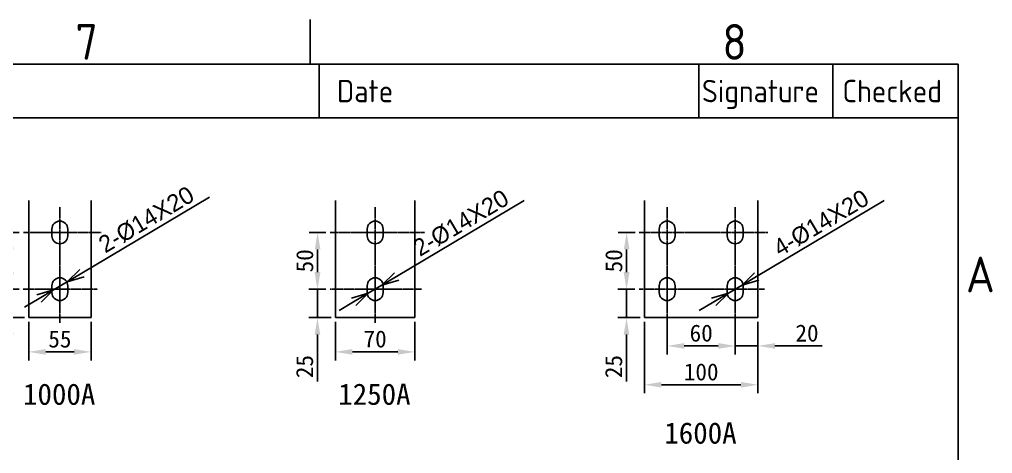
# Model space of a CAD drawing. Header units: millimetres. Extents: x 574498 to 1170950, y -60215 to -53982.
# Drawn here: x 579387 to 580245, y -57807 to -57424 of the extents above; entities that cross this region are included whole.
import ezdxf
from ezdxf.enums import TextEntityAlignment as Align

# ---------------------------------------------------------------- set-up
doc = ezdxf.new("R2010")
doc.units = ezdxf.units.MM
doc.linetypes.add('CENTER', pattern=[2, 1.25, -0.25, 0.25, -0.25])
for name, color, linetype in [('FRAME025', 7, 'Continuous'), ('FRAME050', 6, 'Continuous'), ('FRAME070', 5, 'Continuous')]:
    doc.layers.add(name, color=color, linetype=linetype)
doc.styles.add('ISOCP', font='isocp.shx')
doc.styles.get("Standard").update_dxf_attribs({"font": ''})
doc.styles.add('Style-ENGINEERING', font='ENGINEERING.shx')
doc.styles.add('STYLE1', font='')
doc.styles.get('Standard').set_extended_font_data('NSimSun')
doc.styles.get('STYLE1').set_extended_font_data('仿宋_GB2312')
doc.dimstyles.get("Standard").update_dxf_attribs({"dimtxt": 0.25, "dimasz": 0.25, "dimexe": 0.125, "dimexo": 0.125, "dimgap": 0.125, "dimtad": 1, "dimdec": 4, "dimzin": 2, "dimdsep": 46, "dimtxsty": 'Style-ENGINEERING', "dimblk": 'TerminatorOpen', "dimcen": 0, "dimadec": 4, "dimazin": 3, "dimtfac": 1, "dimtdec": 4, "dimtofl": 0, "dimtmove": 0, "dimatfit": 3, "dimfxl": 0.125, "dimfrac": 2, "dimtolj": 1, "dimtzin": 2, "dimarcsym": 0})
doc.dimstyles.new('STANDARD$0', dxfattribs={"dimtxt": 5, "dimasz": 5, "dimexe": 2.5, "dimexo": 0, "dimgap": 1.25, "dimtad": 1, "dimdec": 4, "dimzin": 0, "dimdsep": 46, "dimtxsty": 'Standard', "dimcen": 0, "dimadec": 0, "dimazin": 0, "dimtfac": 0.514286, "dimtdec": 4, "dimtix": 1, "dimtmove": 0, "dimatfit": 3, "dimfxl": 1, "dimtolj": 1, "dimtzin": 0, "dimarcsym": 0})

# ---------------------------------------------------------------- blocks, each defined once
blk = doc.blocks.new('*D168')
at = {"color": 0, "lineweight": -2}
for p, q in [((579386.84, -57611.76), (579371.96, -57611.76)), ((579379.46, -57626.76), (579379.46, -57646.76)), ((579380.19, -57661.76), (579371.96, -57661.76))]:
    blk.add_line(p, q, dxfattribs=at)
at = {"color": 0}
for points in [[(579376.96, -57626.76), (579381.96, -57626.76), (579379.46, -57611.76)], [(579376.96, -57646.76), (579381.96, -57646.76), (579379.46, -57661.76)]]:
    blk.add_solid(points, dxfattribs=at)
at = {"layer": 'Defpoints', "color": 0}
for p in [(579390.59, -57611.76), (579379.46, -57661.76), (579383.94, -57661.76)]:
    blk.add_point(p, dxfattribs=at)
at = {"color": 0, "insert": (579368.21, -57636.76), "char_height": 15, "attachment_point": 5, "rotation": 90}
blk.add_mtext('\\A1;50', dxfattribs=at)
blk = doc.blocks.new('*D169')
at = {"color": 0, "lineweight": -2}
for p, q in [((579379.34, -57646.76), (579379.34, -57631.76)), ((579386.67, -57661.76), (579371.84, -57661.76)), ((579379.34, -57661.76), (579379.34, -57686.76)), ((579391.45, -57686.76), (579371.84, -57686.76)), ((579379.34, -57701.76), (579379.34, -57743.17))]:
    blk.add_line(p, q, dxfattribs=at)
at = {"color": 0}
for points in [[(579376.84, -57646.76), (579381.84, -57646.76), (579379.34, -57661.76)], [(579376.84, -57701.76), (579381.84, -57701.76), (579379.34, -57686.76)]]:
    blk.add_solid(points, dxfattribs=at)
at = {"layer": 'Defpoints', "color": 0}
for p in [(579390.42, -57661.76), (579379.34, -57686.76), (579395.2, -57686.76)]:
    blk.add_point(p, dxfattribs=at)
at = {"color": 0, "insert": (579368.09, -57729.96), "char_height": 15, "attachment_point": 5, "rotation": 90}
blk.add_mtext('\\A1;25', dxfattribs=at)
blk = doc.blocks.new('*D170')
at = {"color": 0, "lineweight": -2}
for p, q in [((579395.2, -57690.51), (579395.2, -57724.51)), ((579450.2, -57690.51), (579450.2, -57724.51)), ((579410.2, -57717.01), (579435.2, -57717.01))]:
    blk.add_line(p, q, dxfattribs=at)
at = {"color": 0}
for points in [[(579410.2, -57714.51), (579410.2, -57719.51), (579395.2, -57717.01)], [(579435.2, -57714.51), (579435.2, -57719.51), (579450.2, -57717.01)]]:
    blk.add_solid(points, dxfattribs=at)
at = {"layer": 'Defpoints', "color": 0}
for p in [(579395.2, -57686.76), (579450.2, -57686.76), (579450.2, -57717.01)]:
    blk.add_point(p, dxfattribs=at)
at = {"color": 0, "insert": (579422.7, -57705.76), "char_height": 15, "attachment_point": 5}
blk.add_mtext('\\A1;55', dxfattribs=at)
blk = doc.blocks.new('*D172')
at = {"color": 0, "lineweight": -2}
for p, q in [((579665.7, -57690.51), (579665.7, -57724.51)), ((579735.7, -57690.51), (579735.7, -57724.51)), ((579680.7, -57717.01), (579720.7, -57717.01))]:
    blk.add_line(p, q, dxfattribs=at)
at = {"color": 0}
for points in [[(579680.7, -57714.51), (579680.7, -57719.51), (579665.7, -57717.01)], [(579720.7, -57714.51), (579720.7, -57719.51), (579735.7, -57717.01)]]:
    blk.add_solid(points, dxfattribs=at)
at = {"layer": 'Defpoints', "color": 0}
for p in [(579665.7, -57686.76), (579735.7, -57686.76), (579735.7, -57717.01)]:
    blk.add_point(p, dxfattribs=at)
at = {"color": 0, "insert": (579700.7, -57705.76), "char_height": 15, "attachment_point": 5}
blk.add_mtext('\\A1;70', dxfattribs=at)
blk = doc.blocks.new('*D173')
at = {"color": 0, "lineweight": -2}
for p, q in [((579649.84, -57646.76), (579649.84, -57631.76)), ((579657.17, -57661.76), (579642.34, -57661.76)), ((579649.84, -57661.76), (579649.84, -57686.76)), ((579661.95, -57686.76), (579642.34, -57686.76)), ((579649.84, -57701.76), (579649.84, -57743.17))]:
    blk.add_line(p, q, dxfattribs=at)
at = {"color": 0}
for points in [[(579647.34, -57646.76), (579652.34, -57646.76), (579649.84, -57661.76)], [(579647.34, -57701.76), (579652.34, -57701.76), (579649.84, -57686.76)]]:
    blk.add_solid(points, dxfattribs=at)
at = {"layer": 'Defpoints', "color": 0}
for p in [(579660.92, -57661.76), (579649.84, -57686.76), (579665.7, -57686.76)]:
    blk.add_point(p, dxfattribs=at)
at = {"color": 0, "insert": (579638.59, -57729.96), "char_height": 15, "attachment_point": 5, "rotation": 90}
blk.add_mtext('\\A1;25', dxfattribs=at)
blk = doc.blocks.new('*D174')
at = {"color": 0, "lineweight": -2}
for p, q in [((579657.34, -57611.76), (579642.46, -57611.76)), ((579649.96, -57626.76), (579649.96, -57646.76)), ((579650.69, -57661.76), (579642.46, -57661.76))]:
    blk.add_line(p, q, dxfattribs=at)
at = {"color": 0}
for points in [[(579647.46, -57626.76), (579652.46, -57626.76), (579649.96, -57611.76)], [(579647.46, -57646.76), (579652.46, -57646.76), (579649.96, -57661.76)]]:
    blk.add_solid(points, dxfattribs=at)
at = {"layer": 'Defpoints', "color": 0}
for p in [(579661.09, -57611.76), (579649.96, -57661.76), (579654.44, -57661.76)]:
    blk.add_point(p, dxfattribs=at)
at = {"color": 0, "insert": (579638.71, -57636.76), "char_height": 15, "attachment_point": 5, "rotation": 90}
blk.add_mtext('\\A1;50', dxfattribs=at)
blk = doc.blocks.new('*D177')
at = {"color": 0, "lineweight": -2}
for p, q in [((579929.9, -57611.76), (579915.02, -57611.76)), ((579922.52, -57626.76), (579922.52, -57646.76)), ((579923.25, -57661.76), (579915.02, -57661.76))]:
    blk.add_line(p, q, dxfattribs=at)
at = {"color": 0}
for points in [[(579920.02, -57626.76), (579925.02, -57626.76), (579922.52, -57611.76)], [(579920.02, -57646.76), (579925.02, -57646.76), (579922.52, -57661.76)]]:
    blk.add_solid(points, dxfattribs=at)
at = {"layer": 'Defpoints', "color": 0}
for p in [(579933.65, -57611.76), (579922.52, -57661.76), (579927, -57661.76)]:
    blk.add_point(p, dxfattribs=at)
at = {"color": 0, "insert": (579911.27, -57636.76), "char_height": 15, "attachment_point": 5, "rotation": 90}
blk.add_mtext('\\A1;50', dxfattribs=at)
blk = doc.blocks.new('*D178')
at = {"color": 0, "lineweight": -2}
for p, q in [((579922.4, -57646.76), (579922.4, -57631.76)), ((579929.72, -57661.76), (579914.9, -57661.76)), ((579922.4, -57661.76), (579922.4, -57686.76)), ((579934.51, -57686.76), (579914.9, -57686.76)), ((579922.4, -57701.76), (579922.4, -57743.17))]:
    blk.add_line(p, q, dxfattribs=at)
at = {"color": 0}
for points in [[(579919.9, -57646.76), (579924.9, -57646.76), (579922.4, -57661.76)], [(579919.9, -57701.76), (579924.9, -57701.76), (579922.4, -57686.76)]]:
    blk.add_solid(points, dxfattribs=at)
at = {"layer": 'Defpoints', "color": 0}
for p in [(579933.47, -57661.76), (579922.4, -57686.76), (579938.26, -57686.76)]:
    blk.add_point(p, dxfattribs=at)
at = {"color": 0, "insert": (579911.15, -57729.96), "char_height": 15, "attachment_point": 5, "rotation": 90}
blk.add_mtext('\\A1;25', dxfattribs=at)
blk = doc.blocks.new('*D179')
at = {"color": 0, "lineweight": -2}
for p, q in [((579938.26, -57690.51), (579938.26, -57753.48)), ((580038.26, -57690.51), (580038.26, -57753.48)), ((579953.26, -57745.98), (580023.26, -57745.98))]:
    blk.add_line(p, q, dxfattribs=at)
at = {"color": 0}
for points in [[(579953.26, -57743.48), (579953.26, -57748.48), (579938.26, -57745.98)], [(580023.26, -57743.48), (580023.26, -57748.48), (580038.26, -57745.98)]]:
    blk.add_solid(points, dxfattribs=at)
at = {"layer": 'Defpoints', "color": 0}
for p in [(579938.26, -57686.76), (580038.26, -57686.76), (580038.26, -57745.98)]:
    blk.add_point(p, dxfattribs=at)
at = {"color": 0, "insert": (579988.26, -57734.73), "char_height": 15, "attachment_point": 5}
blk.add_mtext('\\A1;100', dxfattribs=at)
blk = doc.blocks.new('TerminatorOpen')
at = {"color": 0, "linetype": 'Continuous', "lineweight": -2}
for q in [(-1, 0.25), (-1, 0), (-1, -0.25)]:
    blk.add_line((0, 0), q, dxfattribs=at)
blk = doc.blocks.new('*D180')
at = {"color": 0, "lineweight": -2}
for p, q in [((580149.74, -57583.67), (580037.17, -57650.52)), ((580012.24, -57665.33), (580024.27, -57658.18)), ((579999.34, -57672.99), (579986.44, -57680.65))]:
    blk.add_line(p, q, dxfattribs=at)
at = {"layer": 'Defpoints', "color": 0}
for p in [(580024.27, -57658.18), (580012.24, -57665.33)]:
    blk.add_point(p, dxfattribs=at)
at = {"color": 0, "lineweight": -2, "xscale": 15, "yscale": 15, "zscale": 15}
for p, rotation in [((580024.27, -57658.18), 210.7045837862139), ((580012.24, -57665.33), 30.70458378621396)]:
    blk.add_blockref('TerminatorOpen', p, dxfattribs=dict(at, rotation=rotation))
at = {"color": 0, "insert": (580094.08, -57603.46), "char_height": 15, "attachment_point": 5, "rotation": 30.70458, "style": 'Style-ENGINEERING'}
blk.add_mtext('\\A1;4-%%c14{\\fArial|b0|i0|c0|p32;X20}', dxfattribs=at)
blk = doc.blocks.new('*D181')
at = {"color": 0, "lineweight": -2}
for p, q in [((579958.26, -57690.51), (579958.26, -57719.27)), ((580018.26, -57690.51), (580018.26, -57719.27)), ((579973.26, -57711.77), (580003.26, -57711.77))]:
    blk.add_line(p, q, dxfattribs=at)
at = {"color": 0}
for points in [[(579973.26, -57709.27), (579973.26, -57714.27), (579958.26, -57711.77)], [(580003.26, -57709.27), (580003.26, -57714.27), (580018.26, -57711.77)]]:
    blk.add_solid(points, dxfattribs=at)
at = {"layer": 'Defpoints', "color": 0}
for p in [(579958.26, -57686.76), (580018.26, -57686.76), (580018.26, -57711.77)]:
    blk.add_point(p, dxfattribs=at)
at = {"color": 0, "insert": (579988.26, -57700.52), "char_height": 15, "attachment_point": 5}
blk.add_mtext('\\A1;60', dxfattribs=at)
blk = doc.blocks.new('*D182')
at = {"color": 0, "lineweight": -2}
for p, q in [((580018.26, -57690.51), (580018.26, -57719.27)), ((580038.26, -57690.51), (580038.26, -57719.27)), ((580003.26, -57711.77), (579988.26, -57711.77)), ((580018.26, -57711.77), (580038.26, -57711.77)), ((580053.26, -57711.77), (580094.92, -57711.77))]:
    blk.add_line(p, q, dxfattribs=at)
at = {"color": 0}
for points in [[(580003.26, -57709.27), (580003.26, -57714.27), (580018.26, -57711.77)], [(580053.26, -57709.27), (580053.26, -57714.27), (580038.26, -57711.77)]]:
    blk.add_solid(points, dxfattribs=at)
at = {"layer": 'Defpoints', "color": 0}
for p in [(580018.26, -57686.76), (580038.26, -57686.76), (580038.26, -57711.77)]:
    blk.add_point(p, dxfattribs=at)
at = {"color": 0, "insert": (580081.59, -57700.52), "char_height": 15, "attachment_point": 5}
blk.add_mtext('\\A1;20', dxfattribs=at)
blk = doc.blocks.new('*D252')
at = {"color": 0, "lineweight": -2}
for p, q in [((579554.7, -57580.67), (579442.13, -57647.52)), ((579417.2, -57662.33), (579429.23, -57655.18)), ((579404.3, -57669.99), (579391.4, -57677.65))]:
    blk.add_line(p, q, dxfattribs=at)
at = {"layer": 'Defpoints', "color": 0}
for p in [(579429.23, -57655.18), (579417.2, -57662.33)]:
    blk.add_point(p, dxfattribs=at)
at = {"color": 0, "lineweight": -2, "xscale": 15, "yscale": 15, "zscale": 15}
for p, rotation in [((579429.23, -57655.18), 210.7045837865596), ((579417.2, -57662.33), 30.70458378655961)]:
    blk.add_blockref('TerminatorOpen', p, dxfattribs=dict(at, rotation=rotation))
at = {"color": 0, "insert": (579499.04, -57600.46), "char_height": 15, "attachment_point": 5, "rotation": 30.70458, "style": 'Style-ENGINEERING'}
blk.add_mtext('\\A1;2-%%c14{\\fArial|b0|i0|c0|p32;X20}', dxfattribs=at)
blk = doc.blocks.new('*D253')
at = {"color": 0, "lineweight": -2}
for p, q in [((579832.19, -57583.67), (579719.61, -57650.52)), ((579694.68, -57665.33), (579706.72, -57658.18)), ((579681.78, -57672.99), (579668.89, -57680.65))]:
    blk.add_line(p, q, dxfattribs=at)
at = {"layer": 'Defpoints', "color": 0}
for p in [(579706.72, -57658.18), (579694.68, -57665.33)]:
    blk.add_point(p, dxfattribs=at)
at = {"color": 0, "lineweight": -2, "xscale": 15, "yscale": 15, "zscale": 15}
for p, rotation in [((579706.72, -57658.18), 210.7045837863548), ((579694.68, -57665.33), 30.70458378635481)]:
    blk.add_blockref('TerminatorOpen', p, dxfattribs=dict(at, rotation=rotation))
at = {"color": 0, "insert": (579776.52, -57603.46), "char_height": 15, "attachment_point": 5, "rotation": 30.70458, "style": 'Style-ENGINEERING'}
blk.add_mtext('\\A1;2-%%c14{\\fArial|b0|i0|c0|p32;X20}', dxfattribs=at)

msp = doc.modelspace()

# ---------------------------------------------------------------- linework, layer by layer
for p, q in [((579395.19838, -57583.65152), (579395.19838, -57686.75568)), ((579450.19838, -57583.65152), (579450.19838, -57686.75568)), ((579665.69864, -57583.65152), (579665.69864, -57686.75568)), ((579735.69864, -57583.65152), (579735.69864, -57686.75568)), ((579938.25589, -57583.65152), (579938.25589, -57686.75568)), ((580038.25589, -57583.65152), (580038.25589, -57686.75568)), ((579415.69838, -57608.75568), (579415.69838, -57614.75568)), ((579429.69838, -57608.75568), (579429.69838, -57614.75568)), ((579693.69864, -57608.75568), (579693.69864, -57614.75568)), ((579707.69864, -57608.75568), (579707.69864, -57614.75568)), ((579951.25589, -57608.75568), (579951.25589, -57614.75568)), ((579965.25589, -57608.75568), (579965.25589, -57614.75568)), ((580011.25589, -57608.75568), (580011.25589, -57614.75568)), ((580025.25589, -57608.75568), (580025.25589, -57614.75568)), ((579415.69838, -57658.75568), (579415.69838, -57664.75568)), ((579429.69838, -57658.75568), (579429.69838, -57664.75568)), ((579693.69864, -57658.75568), (579693.69864, -57664.75568)), ((579707.69864, -57658.75568), (579707.69864, -57664.75568)), ((579951.25589, -57658.75568), (579951.25589, -57664.75568)), ((579965.25589, -57658.75568), (579965.25589, -57664.75568)), ((580011.25589, -57658.75568), (580011.25589, -57664.75568)), ((580025.25589, -57658.75568), (580025.25589, -57664.75568)), ((579395.19838, -57686.75568), (579450.19838, -57686.75568)), ((579665.69864, -57686.75568), (579735.69864, -57686.75568)), ((579938.25589, -57686.75568), (580038.25589, -57686.75568))]:
    msp.add_line(p, q)
at = {"color": 1, "linetype": 'CENTER'}
for p, q in [((579422.69838, -57589.55003), (579422.69838, -57691.4475)), ((579700.69864, -57589.55003), (579700.69864, -57691.4475)), ((579958.25589, -57589.55003), (579958.25589, -57691.4475)), ((580018.25589, -57589.55003), (580018.25589, -57691.4475)), ((579390.59332, -57611.75568), (579459.11725, -57611.75568)), ((579661.09358, -57611.75568), (579744.61752, -57611.75568)), ((579933.65083, -57611.75568), (580047.17477, -57611.75568)), ((579390.41682, -57661.75568), (579456.01339, -57661.75568)), ((579660.91708, -57661.75568), (579741.51365, -57661.75568)), ((579933.47433, -57661.75568), (580044.0709, -57661.75568))]:
    msp.add_line(p, q, dxfattribs=at)
for centre, start, end in [((579422.69838, -57608.75568), 0, 180), ((579700.69864, -57608.75568), 0, 180), ((579958.25589, -57608.75568), 0, 180), ((580018.25589, -57608.75568), 0, 180), ((579422.69838, -57614.75568), 180, 0), ((579700.69864, -57614.75568), 180, 0), ((579958.25589, -57614.75568), 180, 0), ((580018.25589, -57614.75568), 180, 0), ((579422.69838, -57658.75568), 0, 180), ((579700.69864, -57658.75568), 0, 180), ((579958.25589, -57658.75568), 0, 180), ((580018.25589, -57658.75568), 0, 180), ((579422.69838, -57664.75568), 180, 0), ((579700.69864, -57664.75568), 180, 0), ((579958.25589, -57664.75568), 180, 0), ((580018.25589, -57664.75568), 180, 0)]:
    msp.add_arc(centre, 7, start, end)
at = {"layer": 'FRAME050'}
msp.add_line((579643.40846, -57463.56646), (579643.40846, -57424.14214), dxfattribs=at)
at = {"layer": 'FRAME070'}
for p, q in [((580214.77749, -57463.56646), (577200.37273, -57463.56646)), ((579651.29332, -57510.87565), (579651.29332, -57463.56646)), ((579986.11643, -57510.87565), (579986.11643, -57463.56646)), ((580104.38939, -57510.87565), (580104.38939, -57463.56646)), ((580214.77749, -59647.67379), (580214.77749, -57463.56646)), ((578697.22478, -57510.87565), (580214.77749, -57510.87565))]:
    msp.add_line(p, q, dxfattribs=at)

# ---------------------------------------------------------------- texts
at = {"style": 'STYLE1'}
for tag, p in [('1000A', (579390.20267, -57763.64207)), ('1250A', (579668.20293, -57763.64207)), ('1600A', (579955.76018, -57797.84854))]:
    msp.add_attdef(tag, p, '', height=18.75, dxfattribs=at)
at = {"layer": 'FRAME025', "style": 'ISOCP'}
for s, p in [('Date', (579667.06305, -57487.22105)), ('Signature', (579988.96285, -57487.22105)), ('Checked', (580112.92865, -57487.22105))]:
    msp.add_text(s, height=19.71216, dxfattribs=at).set_placement(p, align=Align.MIDDLE_LEFT)
at = {"layer": 'FRAME050', "style": 'ISOCP'}
for s, p in [('7', (579446.28686, -57443.8543)), ('8', (580017.65589, -57443.8543)), ('A', (580234.48965, -57648.86077))]:
    msp.add_text(s, height=31.53946, dxfattribs=at).set_placement(p, align=Align.MIDDLE)

# ---------------------------------------------------------------- dimensions: what is measured, and where the dimension line sits
for p1, p2, text, picture, middle in [((579417.19642, -57662.32996), (579429.23378, -57655.18139), '2-%%c14{\\fArial|b0|i0|c0|p32;X20}', '*D252', (579499.03969, -57600.45741)), ((579694.67996, -57665.32996), (579706.71732, -57658.18139), '2-%%c14{\\fArial|b0|i0|c0|p32;X20}', '*D253', (579776.52324, -57603.45741)), ((580012.23721, -57665.32996), (580024.27457, -57658.18139), '4-%%c14{\\fArial|b0|i0|c0|p32;X20}', '*D180', (580094.08049, -57603.45741))]:
    dim = msp.add_diameter_dim_2p(p1=p1, p2=p2, text=text, dimstyle='Standard', override={"dimscale": 6, "dimtxt": 2.5, "dimasz": 2.5, "dimexe": 1.25, "dimexo": 0.625, "dimgap": 0.625, "dimtad": 1, "dimtih": 0, "dimtoh": 0, "dimzin": 8, "dimlunit": 6, "dimcen": 2.5, "dimtofl": 1})
    dim.commit()
    dim.dimension.update_dxf_attribs({"geometry": picture, "text_midpoint": middle})
for base, p1, p2, picture, middle in [((579379.46213, -57661.75568), (579390.59332, -57611.75568), (579383.93978, -57661.75568), '*D168', (579368.21213, -57636.75568)), ((579649.96239, -57661.75568), (579661.09358, -57611.75568), (579654.44005, -57661.75568), '*D174', (579638.71239, -57636.75568)), ((579922.51964, -57661.75568), (579933.65083, -57611.75568), (579926.9973, -57661.75568), '*D177', (579911.26964, -57636.75568)), ((579379.33775, -57686.75568), (579390.41682, -57661.75568), (579395.19838, -57686.75568), '*D169', (579368.08775, -57729.96401)), ((579649.83801, -57686.75568), (579660.91708, -57661.75568), (579665.69864, -57686.75568), '*D173', (579638.58801, -57729.96401)), ((579922.39526, -57686.75568), (579933.47433, -57661.75568), (579938.25589, -57686.75568), '*D178', (579911.14526, -57729.96401))]:
    dim = msp.add_linear_dim(base=base, p1=p1, p2=p2, angle=90, dimstyle='STANDARD$0', override={"dimscale": 6, "dimtxt": 2.5, "dimasz": 2.5, "dimexe": 1.25, "dimexo": 0.625, "dimgap": 0.625, "dimzin": 8, "dimlunit": 6, "dimcen": 2.5, "dimtfac": 1, "dimtix": 0})
    dim.commit()
    dim.dimension.update_dxf_attribs({"geometry": picture, "text_midpoint": middle})
for base, p1, p2, picture, middle in [((579450.19838, -57717.01186), (579395.19838, -57686.75568), (579450.19838, -57686.75568), '*D170', (579422.69838, -57705.76186)), ((579735.69864, -57717.01186), (579665.69864, -57686.75568), (579735.69864, -57686.75568), '*D172', (579700.69864, -57705.76186)), ((580038.25589, -57745.97642), (579938.25589, -57686.75568), (580038.25589, -57686.75568), '*D179', (579988.25589, -57734.72642)), ((580018.25589, -57711.76995), (579958.25589, -57686.75568), (580018.25589, -57686.75568), '*D181', (579988.25589, -57700.51995)), ((580038.25589, -57711.76995), (580018.25589, -57686.75568), (580038.25589, -57686.75568), '*D182', (580081.58923, -57700.51995))]:
    dim = msp.add_linear_dim(base=base, p1=p1, p2=p2, dimstyle='STANDARD$0', override={"dimscale": 6, "dimtxt": 2.5, "dimasz": 2.5, "dimexe": 1.25, "dimexo": 0.625, "dimgap": 0.625, "dimzin": 8, "dimlunit": 6, "dimcen": 2.5, "dimtfac": 1, "dimtix": 0})
    dim.commit()
    dim.dimension.update_dxf_attribs({"geometry": picture, "text_midpoint": middle})

doc.saveas('drawing.dxf')
